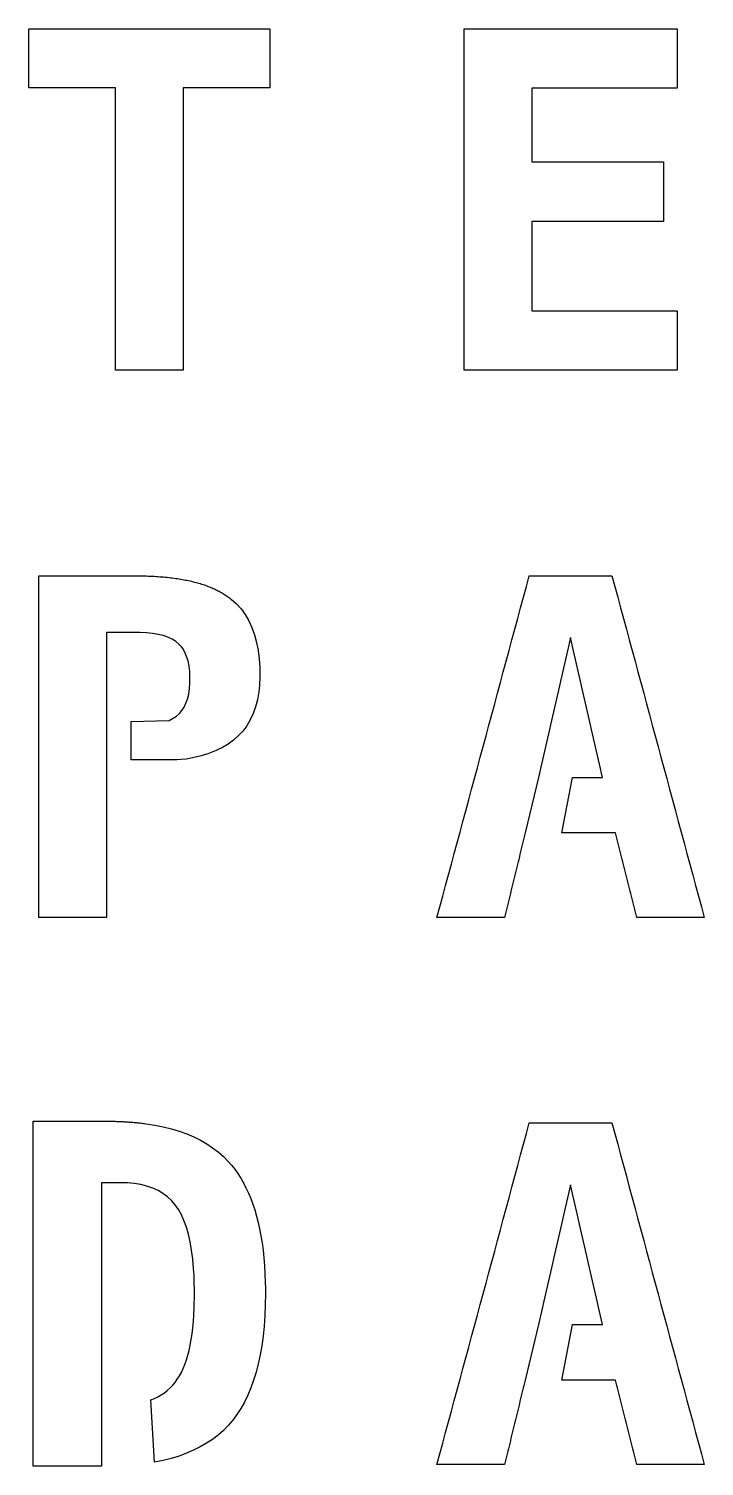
# Model space of a CAD drawing. Header units: centimetres. Extents: x -33.1 to 0, y 0 to 58.4.
# Drawn here: x -14.56 to -11.88, y 44.84 to 50.54 of the extents above; entities that cross this region are included whole.
import ezdxf

# ---------------------------------------------------------------- set-up
doc = ezdxf.new("R2010")
doc.units = ezdxf.units.CM
doc.header["$MEASUREMENT"] = 0
doc.layers.add('clean_face v1_face2', color=7, linetype='Continuous')

msp = doc.modelspace()

# ---------------------------------------------------------------- linework, layer by layer
at = {"layer": 'clean_face v1_face2'}
for p, q in [((-14.557, 50.3049), (-14.557, 50.5387)), ((-14.557, 50.5387), (-13.6029, 50.5387)), ((-13.6029, 50.5387), (-13.6029, 50.3049)), ((-12.8343, 49.1858), (-12.8343, 50.5387)), ((-12.8343, 50.5387), (-11.9916, 50.5387)), ((-11.9916, 50.5387), (-11.9916, 50.3031)), ((-14.2136, 50.3049), (-14.557, 50.3049)), ((-14.2136, 49.1858), (-14.2136, 50.3049)), ((-13.6029, 50.3049), (-13.9463, 50.3049)), ((-13.9463, 50.3049), (-13.9463, 49.1858)), ((-11.9916, 50.3031), (-12.567, 50.3031)), ((-12.567, 50.3031), (-12.567, 50.0113)), ((-12.567, 50.0113), (-12.0459, 50.0113)), ((-12.0459, 50.0113), (-12.0459, 49.7757)), ((-12.0459, 49.7757), (-12.567, 49.7757)), ((-12.567, 49.7757), (-12.567, 49.4214)), ((-12.567, 49.4214), (-11.9916, 49.4214)), ((-11.9916, 49.4214), (-11.9916, 49.1858)), ((-13.9463, 49.1858), (-14.2136, 49.1858)), ((-11.9916, 49.1858), (-12.8343, 49.1858)), ((-14.5171, 48.3717), (-14.2035, 48.3717)), ((-14.5171, 47.0188), (-14.5171, 48.3717)), ((-14.2035, 48.3717), (-14.1794, 48.3717)), ((-14.1794, 48.3717), (-14.1552, 48.3717)), ((-14.1552, 48.3717), (-14.1311, 48.3717)), ((-12.5879, 48.3294), (-12.5765, 48.3717)), ((-12.5765, 48.3717), (-12.5663, 48.3717)), ((-12.5663, 48.3717), (-12.5561, 48.3717)), ((-12.5561, 48.3717), (-12.5458, 48.3717)), ((-12.5458, 48.3717), (-12.5356, 48.3717)), ((-12.5356, 48.3717), (-12.5254, 48.3717)), ((-12.5254, 48.3717), (-12.5152, 48.3717)), ((-12.5152, 48.3717), (-12.5049, 48.3717)), ((-12.5049, 48.3717), (-12.4947, 48.3717)), ((-12.4947, 48.3717), (-12.4845, 48.3717)), ((-12.4845, 48.3717), (-12.4743, 48.3717)), ((-12.4743, 48.3717), (-12.4641, 48.3717)), ((-12.4641, 48.3717), (-12.4538, 48.3717)), ((-12.4538, 48.3717), (-12.4436, 48.3717)), ((-12.4436, 48.3717), (-12.4334, 48.3717)), ((-12.4334, 48.3717), (-12.4232, 48.3717)), ((-12.4232, 48.3717), (-12.4129, 48.3717)), ((-12.4129, 48.3717), (-12.4027, 48.3717)), ((-12.4027, 48.3717), (-12.3925, 48.3717)), ((-12.3925, 48.3717), (-12.3822, 48.3717)), ((-12.3822, 48.3717), (-12.3721, 48.3717)), ((-12.3721, 48.3717), (-12.3618, 48.3717)), ((-12.3618, 48.3717), (-12.3516, 48.3717)), ((-12.3516, 48.3717), (-12.3414, 48.3717)), ((-12.3414, 48.3717), (-12.3312, 48.3717)), ((-12.3312, 48.3717), (-12.3209, 48.3717)), ((-12.3209, 48.3717), (-12.3107, 48.3717)), ((-12.3107, 48.3717), (-12.3005, 48.3717)), ((-12.3005, 48.3717), (-12.2903, 48.3717)), ((-12.2903, 48.3717), (-12.28, 48.3717)), ((-12.28, 48.3717), (-12.2698, 48.3717)), ((-12.2698, 48.3717), (-12.2596, 48.3717)), ((-12.2596, 48.3717), (-12.2494, 48.3717)), ((-12.2494, 48.3717), (-12.238, 48.3294)), ((-12.6107, 48.2449), (-12.5993, 48.2871)), ((-12.5993, 48.2871), (-12.5879, 48.3294)), ((-12.238, 48.3294), (-12.2265, 48.2871)), ((-12.2265, 48.2871), (-12.2151, 48.2449)), ((-13.756, 48.2793), (-13.7356, 48.2609)), ((-13.7356, 48.2609), (-13.7172, 48.2405)), ((-13.7172, 48.2405), (-13.7009, 48.218)), ((-12.6221, 48.2026), (-12.6107, 48.2449)), ((-12.2151, 48.2449), (-12.2037, 48.2026)), ((-13.7009, 48.218), (-13.6866, 48.1934)), ((-13.6866, 48.1934), (-13.6744, 48.1667)), ((-12.6336, 48.1603), (-12.6221, 48.2026)), ((-12.2037, 48.2026), (-12.1923, 48.1603)), ((-14.1435, 48.147), (-14.2498, 48.147)), ((-14.2498, 48.147), (-14.2498, 47.7781)), ((-14.1357, 48.147), (-14.1435, 48.147)), ((-14.1171, 48.1469), (-14.1357, 48.147)), ((-14.0911, 48.1459), (-14.1171, 48.1469)), ((-14.067, 48.1436), (-14.0911, 48.1459)), ((-14.0449, 48.1399), (-14.067, 48.1436)), ((-14.0247, 48.135), (-14.0449, 48.1399)), ((-14.0065, 48.1286), (-14.0247, 48.135)), ((-13.9901, 48.121), (-14.0065, 48.1286)), ((-13.9757, 48.112), (-13.9901, 48.121)), ((-13.6744, 48.1667), (-13.6642, 48.1381)), ((-13.6642, 48.1381), (-13.656, 48.1078)), ((-12.6564, 48.0757), (-12.645, 48.118)), ((-12.645, 48.118), (-12.6336, 48.1603)), ((-12.4134, 48.127), (-12.4173, 48.1098)), ((-12.4094, 48.1098), (-12.4134, 48.127)), ((-12.1923, 48.1603), (-12.1809, 48.118)), ((-12.1809, 48.118), (-12.1695, 48.0757)), ((-13.9633, 48.1017), (-13.9757, 48.112)), ((-13.9526, 48.0899), (-13.9633, 48.1017)), ((-13.9478, 48.0834), (-13.9526, 48.0899)), ((-13.9394, 48.0689), (-13.9478, 48.0834)), ((-13.9324, 48.0525), (-13.9394, 48.0689)), ((-13.656, 48.1078), (-13.6497, 48.076)), ((-13.6497, 48.076), (-13.6454, 48.0424)), ((-12.6678, 48.0335), (-12.6564, 48.0757)), ((-12.4292, 48.0578), (-12.4331, 48.0405)), ((-12.4252, 48.0751), (-12.4292, 48.0578)), ((-12.4213, 48.0924), (-12.4252, 48.0751)), ((-12.4173, 48.1098), (-12.4213, 48.0924)), ((-12.4054, 48.0924), (-12.4094, 48.1098)), ((-12.4015, 48.0751), (-12.4054, 48.0924)), ((-12.3975, 48.0578), (-12.4015, 48.0751)), ((-12.3936, 48.0405), (-12.3975, 48.0578)), ((-12.1695, 48.0757), (-12.1581, 48.0335)), ((-13.9268, 48.0345), (-13.9324, 48.0525)), ((-13.9228, 48.0145), (-13.9268, 48.0345)), ((-13.9202, 47.9928), (-13.9228, 48.0145)), ((-13.6454, 48.0424), (-13.6431, 48.0073)), ((-13.6431, 48.0073), (-13.6428, 47.9735)), ((-12.6792, 47.9912), (-12.6678, 48.0335)), ((-12.4409, 48.0059), (-12.4449, 47.9886)), ((-12.437, 48.0232), (-12.4409, 48.0059)), ((-12.4331, 48.0405), (-12.437, 48.0232)), ((-12.3896, 48.0232), (-12.3936, 48.0405)), ((-12.3856, 48.0059), (-12.3896, 48.0232)), ((-12.3817, 47.9886), (-12.3856, 48.0059)), ((-12.1581, 48.0335), (-12.1467, 47.9912)), ((-13.9208, 47.9252), (-13.9193, 47.9465)), ((-13.9191, 47.9692), (-13.9202, 47.9928)), ((-13.9193, 47.9465), (-13.9191, 47.9692)), ((-13.6428, 47.9735), (-13.6443, 47.9375)), ((-12.702, 47.9067), (-12.6906, 47.9489)), ((-12.6906, 47.9489), (-12.6792, 47.9912)), ((-12.4528, 47.954), (-12.4567, 47.9367)), ((-12.4488, 47.9713), (-12.4528, 47.954)), ((-12.4449, 47.9886), (-12.4488, 47.9713)), ((-12.3777, 47.9713), (-12.3817, 47.9886)), ((-12.3737, 47.954), (-12.3777, 47.9713)), ((-12.3698, 47.9367), (-12.3737, 47.954)), ((-12.1467, 47.9912), (-12.1353, 47.9489)), ((-12.1353, 47.9489), (-12.1238, 47.9067)), ((-13.9287, 47.8839), (-13.924, 47.9032)), ((-13.924, 47.9032), (-13.9208, 47.9252)), ((-13.6469, 47.9123), (-13.6521, 47.881)), ((-13.6443, 47.9375), (-13.6469, 47.9123)), ((-12.7134, 47.8644), (-12.702, 47.9067)), ((-12.4685, 47.8848), (-12.4724, 47.8675)), ((-12.4645, 47.9021), (-12.4685, 47.8848)), ((-12.4606, 47.9194), (-12.4645, 47.9021)), ((-12.4567, 47.9367), (-12.4606, 47.9194)), ((-12.3658, 47.9194), (-12.3698, 47.9367)), ((-12.3618, 47.9021), (-12.3658, 47.9194)), ((-12.3579, 47.8848), (-12.3618, 47.9021)), ((-12.3539, 47.8675), (-12.3579, 47.8848)), ((-12.1238, 47.9067), (-12.1124, 47.8644)), ((-13.9608, 47.8269), (-13.9511, 47.8385)), ((-13.9511, 47.8385), (-13.9425, 47.8519)), ((-13.9425, 47.8519), (-13.9351, 47.867)), ((-13.9351, 47.867), (-13.9287, 47.8839)), ((-13.6594, 47.8525), (-13.6689, 47.8261)), ((-13.6521, 47.881), (-13.6594, 47.8525)), ((-12.7248, 47.8221), (-12.7134, 47.8644)), ((-12.4803, 47.8329), (-12.4842, 47.8156)), ((-12.4764, 47.8502), (-12.4803, 47.8329)), ((-12.4724, 47.8675), (-12.4764, 47.8502)), ((-12.3499, 47.8502), (-12.3539, 47.8675)), ((-12.346, 47.8329), (-12.3499, 47.8502)), ((-12.342, 47.8156), (-12.346, 47.8329)), ((-12.1124, 47.8644), (-12.101, 47.8221)), ((-14.2498, 47.7781), (-14.2498, 47.6658)), ((-14.1516, 47.7946), (-14.0018, 47.7987)), ((-14.1516, 47.6424), (-14.1516, 47.7946)), ((-14.0018, 47.7987), (-13.9723, 47.8164)), ((-13.9723, 47.8164), (-13.9608, 47.8269)), ((-13.6945, 47.778), (-13.7106, 47.7564)), ((-13.6806, 47.8013), (-13.6945, 47.778)), ((-13.6689, 47.8261), (-13.6806, 47.8013)), ((-12.7477, 47.7375), (-12.7363, 47.7798)), ((-12.7363, 47.7798), (-12.7248, 47.8221)), ((-12.4921, 47.781), (-12.496, 47.7637)), ((-12.4881, 47.7983), (-12.4921, 47.781)), ((-12.4842, 47.8156), (-12.4881, 47.7983)), ((-12.3381, 47.7983), (-12.342, 47.8156)), ((-12.3341, 47.781), (-12.3381, 47.7983)), ((-12.3301, 47.7637), (-12.3341, 47.781)), ((-12.101, 47.8221), (-12.0896, 47.7798)), ((-12.0896, 47.7798), (-12.0782, 47.7375)), ((-13.747, 47.7203), (-13.768, 47.705)), ((-13.7279, 47.7374), (-13.747, 47.7203)), ((-13.7106, 47.7564), (-13.7279, 47.7374)), ((-12.7591, 47.6953), (-12.7477, 47.7375)), ((-12.5039, 47.7291), (-12.5079, 47.7118)), ((-12.5, 47.7464), (-12.5039, 47.7291)), ((-12.496, 47.7637), (-12.5, 47.7464)), ((-12.3262, 47.7464), (-12.3301, 47.7637)), ((-12.3222, 47.7291), (-12.3262, 47.7464)), ((-12.3182, 47.7118), (-12.3222, 47.7291)), ((-12.0782, 47.7375), (-12.0668, 47.6953)), ((-14.2498, 47.6658), (-14.2498, 47.5534)), ((-13.7909, 47.6916), (-13.8159, 47.6801)), ((-13.768, 47.705), (-13.7909, 47.6916)), ((-12.7705, 47.653), (-12.7591, 47.6953)), ((-12.5196, 47.6599), (-12.5236, 47.6426)), ((-12.5157, 47.6772), (-12.5196, 47.6599)), ((-12.5118, 47.6945), (-12.5157, 47.6772)), ((-12.5079, 47.7118), (-12.5118, 47.6945)), ((-12.3143, 47.6945), (-12.3182, 47.7118)), ((-12.3103, 47.6772), (-12.3143, 47.6945)), ((-12.3064, 47.6599), (-12.3103, 47.6772)), ((-12.3024, 47.6426), (-12.3064, 47.6599)), ((-12.0668, 47.6953), (-12.0554, 47.653)), ((-13.9847, 47.6424), (-14.1516, 47.6424)), ((-13.9847, 47.6424), (-13.9847, 47.6424)), ((-13.9847, 47.6424), (-13.9847, 47.6424)), ((-12.7933, 47.5684), (-12.7819, 47.6107)), ((-12.7819, 47.6107), (-12.7705, 47.653)), ((-12.5315, 47.608), (-12.5354, 47.5907)), ((-12.5275, 47.6253), (-12.5315, 47.608)), ((-12.5236, 47.6426), (-12.5275, 47.6253)), ((-12.2985, 47.6253), (-12.3024, 47.6426)), ((-12.2944, 47.608), (-12.2985, 47.6253)), ((-12.2905, 47.5907), (-12.2944, 47.608)), ((-12.0554, 47.653), (-12.044, 47.6107)), ((-12.044, 47.6107), (-12.0325, 47.5684)), ((-14.2498, 47.5534), (-14.2498, 47.0188)), ((-12.8047, 47.5262), (-12.7933, 47.5684)), ((-12.5394, 47.5734), (-12.5928, 47.3532)), ((-12.5354, 47.5907), (-12.5394, 47.5734)), ((-12.4474, 47.3532), (-12.405, 47.5734)), ((-12.405, 47.5734), (-12.3971, 47.5734)), ((-12.405, 47.5734), (-12.405, 47.5734)), ((-12.3971, 47.5734), (-12.3893, 47.5734)), ((-12.3893, 47.5734), (-12.3813, 47.5734)), ((-12.3813, 47.5734), (-12.3734, 47.5734)), ((-12.3734, 47.5734), (-12.3655, 47.5734)), ((-12.3655, 47.5734), (-12.3576, 47.5734)), ((-12.3576, 47.5734), (-12.3497, 47.5734)), ((-12.3497, 47.5734), (-12.3418, 47.5734)), ((-12.3418, 47.5734), (-12.3339, 47.5734)), ((-12.3339, 47.5734), (-12.326, 47.5734)), ((-12.326, 47.5734), (-12.3181, 47.5734)), ((-12.3181, 47.5734), (-12.3102, 47.5734)), ((-12.3102, 47.5734), (-12.3023, 47.5734)), ((-12.3023, 47.5734), (-12.2944, 47.5734)), ((-12.2944, 47.5734), (-12.2865, 47.5734)), ((-12.2865, 47.5734), (-12.2905, 47.5907)), ((-12.0325, 47.5684), (-12.0211, 47.5262)), ((-12.8161, 47.4839), (-12.8047, 47.5262)), ((-12.0211, 47.5262), (-12.0097, 47.4839)), ((-12.839, 47.3993), (-12.8276, 47.4416)), ((-12.8276, 47.4416), (-12.8161, 47.4839)), ((-12.0097, 47.4839), (-11.9983, 47.4416)), ((-11.9983, 47.4416), (-11.9869, 47.3993)), ((-12.8504, 47.357), (-12.839, 47.3993)), ((-11.9869, 47.3993), (-11.9755, 47.357)), ((-12.8618, 47.3148), (-12.8504, 47.357)), ((-12.6004, 47.3219), (-12.603, 47.3114)), ((-12.5979, 47.3323), (-12.6004, 47.3219)), ((-12.5954, 47.3427), (-12.5979, 47.3323)), ((-12.5928, 47.3532), (-12.5954, 47.3427)), ((-12.4362, 47.3532), (-12.4474, 47.3532)), ((-12.425, 47.3532), (-12.4362, 47.3532)), ((-12.4139, 47.3532), (-12.425, 47.3532)), ((-12.4027, 47.3532), (-12.4139, 47.3532)), ((-12.3915, 47.3532), (-12.4027, 47.3532)), ((-12.3803, 47.3532), (-12.3915, 47.3532)), ((-12.3691, 47.3532), (-12.3803, 47.3532)), ((-12.3579, 47.3532), (-12.3691, 47.3532)), ((-12.3468, 47.3532), (-12.3579, 47.3532)), ((-12.3355, 47.3532), (-12.3468, 47.3532)), ((-12.3244, 47.3532), (-12.3355, 47.3532)), ((-12.3132, 47.3532), (-12.3244, 47.3532)), ((-12.302, 47.3532), (-12.3132, 47.3532)), ((-12.2908, 47.3532), (-12.302, 47.3532)), ((-12.2796, 47.3532), (-12.2908, 47.3532)), ((-12.2684, 47.3532), (-12.2796, 47.3532)), ((-12.2573, 47.3532), (-12.2684, 47.3532)), ((-12.2461, 47.3532), (-12.2573, 47.3532)), ((-12.2349, 47.3532), (-12.2461, 47.3532)), ((-12.2323, 47.3427), (-12.2349, 47.3532)), ((-12.2297, 47.3323), (-12.2323, 47.3427)), ((-12.2271, 47.3219), (-12.2297, 47.3323)), ((-12.2245, 47.3114), (-12.2271, 47.3219)), ((-11.9755, 47.357), (-11.9641, 47.3148)), ((-12.8846, 47.2302), (-12.8732, 47.2725)), ((-12.8732, 47.2725), (-12.8618, 47.3148)), ((-12.6157, 47.2591), (-12.6183, 47.2487)), ((-12.6132, 47.2696), (-12.6157, 47.2591)), ((-12.6106, 47.2801), (-12.6132, 47.2696)), ((-12.6081, 47.2905), (-12.6106, 47.2801)), ((-12.6055, 47.3009), (-12.6081, 47.2905)), ((-12.603, 47.3114), (-12.6055, 47.3009)), ((-12.2219, 47.3009), (-12.2245, 47.3114)), ((-12.2192, 47.2905), (-12.2219, 47.3009)), ((-12.2167, 47.2801), (-12.2192, 47.2905)), ((-12.214, 47.2696), (-12.2167, 47.2801)), ((-12.2114, 47.2591), (-12.214, 47.2696)), ((-12.2088, 47.2487), (-12.2114, 47.2591)), ((-11.9641, 47.3148), (-11.9527, 47.2725)), ((-11.9527, 47.2725), (-11.9413, 47.2302)), ((-12.896, 47.1879), (-12.8846, 47.2302)), ((-12.6285, 47.2069), (-12.631, 47.1964)), ((-12.6259, 47.2174), (-12.6285, 47.2069)), ((-12.6234, 47.2278), (-12.6259, 47.2174)), ((-12.6208, 47.2383), (-12.6234, 47.2278)), ((-12.6183, 47.2487), (-12.6208, 47.2383)), ((-12.2062, 47.2383), (-12.2088, 47.2487)), ((-12.2036, 47.2278), (-12.2062, 47.2383)), ((-12.201, 47.2174), (-12.2036, 47.2278)), ((-12.1984, 47.2069), (-12.201, 47.2174)), ((-12.1958, 47.1964), (-12.1984, 47.2069)), ((-11.9413, 47.2302), (-11.9298, 47.1879)), ((-12.9189, 47.1034), (-12.9074, 47.1456)), ((-12.9074, 47.1456), (-12.896, 47.1879)), ((-12.6412, 47.1546), (-12.6438, 47.1442)), ((-12.6387, 47.1651), (-12.6412, 47.1546)), ((-12.6361, 47.1756), (-12.6387, 47.1651)), ((-12.6336, 47.186), (-12.6361, 47.1756)), ((-12.631, 47.1964), (-12.6336, 47.186)), ((-12.1932, 47.186), (-12.1958, 47.1964)), ((-12.1906, 47.1756), (-12.1932, 47.186)), ((-12.188, 47.1651), (-12.1906, 47.1756)), ((-12.1854, 47.1546), (-12.188, 47.1651)), ((-12.1828, 47.1442), (-12.1854, 47.1546)), ((-11.9298, 47.1879), (-11.9185, 47.1456)), ((-11.9185, 47.1456), (-11.907, 47.1034)), ((-12.9303, 47.0611), (-12.9189, 47.1034)), ((-12.6565, 47.092), (-12.6591, 47.0815)), ((-12.654, 47.1024), (-12.6565, 47.092)), ((-12.6514, 47.1129), (-12.654, 47.1024)), ((-12.6489, 47.1233), (-12.6514, 47.1129)), ((-12.6463, 47.1338), (-12.6489, 47.1233)), ((-12.6438, 47.1442), (-12.6463, 47.1338)), ((-12.1802, 47.1338), (-12.1828, 47.1442)), ((-12.1776, 47.1233), (-12.1802, 47.1338)), ((-12.175, 47.1129), (-12.1776, 47.1233)), ((-12.1723, 47.1024), (-12.175, 47.1129)), ((-12.1698, 47.092), (-12.1723, 47.1024)), ((-12.1672, 47.0815), (-12.1698, 47.092)), ((-11.907, 47.1034), (-11.8956, 47.0611)), ((-12.9417, 47.0188), (-12.9303, 47.0611)), ((-12.6693, 47.0397), (-12.6718, 47.0293)), ((-12.6667, 47.0501), (-12.6693, 47.0397)), ((-12.6642, 47.0606), (-12.6667, 47.0501)), ((-12.6616, 47.0711), (-12.6642, 47.0606)), ((-12.6591, 47.0815), (-12.6616, 47.0711)), ((-12.1645, 47.0711), (-12.1672, 47.0815)), ((-12.1619, 47.0606), (-12.1645, 47.0711)), ((-12.1593, 47.0501), (-12.1619, 47.0606)), ((-12.1567, 47.0397), (-12.1593, 47.0501)), ((-12.1541, 47.0293), (-12.1567, 47.0397)), ((-11.8956, 47.0611), (-11.8842, 47.0188)), ((-14.2498, 47.0188), (-14.5171, 47.0188)), ((-12.9334, 47.0188), (-12.9417, 47.0188)), ((-12.925, 47.0188), (-12.9334, 47.0188)), ((-12.9166, 47.0188), (-12.925, 47.0188)), ((-12.9083, 47.0188), (-12.9166, 47.0188)), ((-12.8999, 47.0188), (-12.9083, 47.0188)), ((-12.8916, 47.0188), (-12.8999, 47.0188)), ((-12.8832, 47.0188), (-12.8916, 47.0188)), ((-12.8748, 47.0188), (-12.8832, 47.0188)), ((-12.8665, 47.0188), (-12.8748, 47.0188)), ((-12.8581, 47.0188), (-12.8665, 47.0188)), ((-12.8498, 47.0188), (-12.8581, 47.0188)), ((-12.8414, 47.0188), (-12.8498, 47.0188)), ((-12.8331, 47.0188), (-12.8414, 47.0188)), ((-12.8247, 47.0188), (-12.8331, 47.0188)), ((-12.8164, 47.0188), (-12.8247, 47.0188)), ((-12.808, 47.0188), (-12.8164, 47.0188)), ((-12.7997, 47.0188), (-12.808, 47.0188)), ((-12.7913, 47.0188), (-12.7997, 47.0188)), ((-12.783, 47.0188), (-12.7913, 47.0188)), ((-12.7746, 47.0188), (-12.783, 47.0188)), ((-12.7662, 47.0188), (-12.7746, 47.0188)), ((-12.7579, 47.0188), (-12.7662, 47.0188)), ((-12.7496, 47.0188), (-12.7579, 47.0188)), ((-12.7412, 47.0188), (-12.7496, 47.0188)), ((-12.7328, 47.0188), (-12.7412, 47.0188)), ((-12.7245, 47.0188), (-12.7328, 47.0188)), ((-12.7161, 47.0188), (-12.7245, 47.0188)), ((-12.7078, 47.0188), (-12.7161, 47.0188)), ((-12.6994, 47.0188), (-12.7078, 47.0188)), ((-12.6911, 47.0188), (-12.6994, 47.0188)), ((-12.6827, 47.0188), (-12.6911, 47.0188)), ((-12.6744, 47.0188), (-12.6827, 47.0188)), ((-12.6718, 47.0293), (-12.6744, 47.0188)), ((-12.1515, 47.0188), (-12.1541, 47.0293)), ((-12.1432, 47.0188), (-12.1515, 47.0188)), ((-12.1348, 47.0188), (-12.1432, 47.0188)), ((-12.1265, 47.0188), (-12.1348, 47.0188)), ((-12.1181, 47.0188), (-12.1265, 47.0188)), ((-12.1098, 47.0188), (-12.1181, 47.0188)), ((-12.1014, 47.0188), (-12.1098, 47.0188)), ((-12.093, 47.0188), (-12.1014, 47.0188)), ((-12.0847, 47.0188), (-12.093, 47.0188)), ((-12.0764, 47.0188), (-12.0847, 47.0188)), ((-12.068, 47.0188), (-12.0764, 47.0188)), ((-12.0596, 47.0188), (-12.068, 47.0188)), ((-12.0513, 47.0188), (-12.0596, 47.0188)), ((-12.0429, 47.0188), (-12.0513, 47.0188)), ((-12.0346, 47.0188), (-12.0429, 47.0188)), ((-12.0262, 47.0188), (-12.0346, 47.0188)), ((-12.0179, 47.0188), (-12.0262, 47.0188)), ((-12.0095, 47.0188), (-12.0179, 47.0188)), ((-12.0012, 47.0188), (-12.0095, 47.0188)), ((-11.9928, 47.0188), (-12.0012, 47.0188)), ((-11.9845, 47.0188), (-11.9928, 47.0188)), ((-11.9761, 47.0188), (-11.9845, 47.0188)), ((-11.9677, 47.0188), (-11.9761, 47.0188)), ((-11.9594, 47.0188), (-11.9677, 47.0188)), ((-11.951, 47.0188), (-11.9594, 47.0188)), ((-11.9427, 47.0188), (-11.951, 47.0188)), ((-11.9343, 47.0188), (-11.9427, 47.0188)), ((-11.926, 47.0188), (-11.9343, 47.0188)), ((-11.9176, 47.0188), (-11.926, 47.0188)), ((-11.9092, 47.0188), (-11.9176, 47.0188)), ((-11.9009, 47.0188), (-11.9092, 47.0188)), ((-11.8926, 47.0188), (-11.9009, 47.0188)), ((-11.8842, 47.0188), (-11.8926, 47.0188)), ((-14.5394, 44.8452), (-14.5394, 46.2116)), ((-14.5394, 46.2116), (-14.2501, 46.2116)), ((-14.0941, 46.2016), (-14.0587, 46.196)), ((-14.0587, 46.196), (-14.0249, 46.1892)), ((-14.0249, 46.1892), (-13.9925, 46.1811)), ((-13.9925, 46.1811), (-13.9617, 46.1718)), ((-12.5879, 46.1624), (-12.5765, 46.2047)), ((-12.5765, 46.2047), (-12.5663, 46.2047)), ((-12.5663, 46.2047), (-12.5561, 46.2047)), ((-12.5561, 46.2047), (-12.5458, 46.2047)), ((-12.5458, 46.2047), (-12.5356, 46.2047)), ((-12.5356, 46.2047), (-12.5254, 46.2047)), ((-12.5254, 46.2047), (-12.5152, 46.2047)), ((-12.5152, 46.2047), (-12.5049, 46.2047)), ((-12.5049, 46.2047), (-12.4947, 46.2047)), ((-12.4947, 46.2047), (-12.4845, 46.2047)), ((-12.4845, 46.2047), (-12.4743, 46.2047)), ((-12.4743, 46.2047), (-12.4641, 46.2047)), ((-12.4641, 46.2047), (-12.4538, 46.2047)), ((-12.4538, 46.2047), (-12.4436, 46.2047)), ((-12.4436, 46.2047), (-12.4334, 46.2047)), ((-12.4334, 46.2047), (-12.4232, 46.2047)), ((-12.4232, 46.2047), (-12.4129, 46.2047)), ((-12.4129, 46.2047), (-12.4027, 46.2047)), ((-12.4027, 46.2047), (-12.3925, 46.2047)), ((-12.3925, 46.2047), (-12.3822, 46.2047)), ((-12.3822, 46.2047), (-12.3721, 46.2047)), ((-12.3721, 46.2047), (-12.3618, 46.2047)), ((-12.3618, 46.2047), (-12.3516, 46.2047)), ((-12.3516, 46.2047), (-12.3414, 46.2047)), ((-12.3414, 46.2047), (-12.3312, 46.2047)), ((-12.3312, 46.2047), (-12.3209, 46.2047)), ((-12.3209, 46.2047), (-12.3107, 46.2047)), ((-12.3107, 46.2047), (-12.3005, 46.2047)), ((-12.3005, 46.2047), (-12.2903, 46.2047)), ((-12.2903, 46.2047), (-12.28, 46.2047)), ((-12.28, 46.2047), (-12.2698, 46.2047)), ((-12.2698, 46.2047), (-12.2596, 46.2047)), ((-12.2596, 46.2047), (-12.2494, 46.2047)), ((-12.2494, 46.2047), (-12.238, 46.1624)), ((-13.9617, 46.1718), (-13.9322, 46.1612)), ((-13.9322, 46.1612), (-13.9043, 46.1494)), ((-13.9043, 46.1494), (-13.8779, 46.1363)), ((-13.8779, 46.1363), (-13.8529, 46.122)), ((-13.8529, 46.122), (-13.8294, 46.1064)), ((-12.6107, 46.0779), (-12.5993, 46.1201)), ((-12.5993, 46.1201), (-12.5879, 46.1624)), ((-12.238, 46.1624), (-12.2265, 46.1201)), ((-12.2265, 46.1201), (-12.2151, 46.0779)), ((-13.8294, 46.1064), (-13.8074, 46.0897)), ((-13.8074, 46.0897), (-13.7869, 46.0716)), ((-13.7869, 46.0716), (-13.7678, 46.0523)), ((-12.6221, 46.0356), (-12.6107, 46.0779)), ((-12.2151, 46.0779), (-12.2037, 46.0356)), ((-13.7678, 46.0523), (-13.7546, 46.0371)), ((-13.7546, 46.0371), (-13.742, 46.021)), ((-13.742, 46.021), (-13.7299, 46.004)), ((-12.6336, 45.9933), (-12.6221, 46.0356)), ((-12.2037, 46.0356), (-12.1923, 45.9933)), ((-14.2694, 45.9681), (-14.2694, 45.9406)), ((-14.1962, 45.9681), (-14.2694, 45.9681)), ((-14.1669, 45.9672), (-14.1962, 45.9681)), ((-14.1394, 45.9646), (-14.1669, 45.9672)), ((-14.1134, 45.9603), (-14.1394, 45.9646)), ((-14.0892, 45.9541), (-14.1134, 45.9603)), ((-14.0665, 45.9462), (-14.0892, 45.9541)), ((-13.7299, 46.004), (-13.7185, 45.9862)), ((-13.7185, 45.9862), (-13.7077, 45.9674)), ((-13.7077, 45.9674), (-13.6975, 45.9477)), ((-12.6564, 45.9087), (-12.645, 45.951)), ((-12.645, 45.951), (-12.6336, 45.9933)), ((-12.4134, 45.96), (-12.4173, 45.9428)), ((-12.4094, 45.9428), (-12.4134, 45.96)), ((-12.1923, 45.9933), (-12.1809, 45.951)), ((-12.1809, 45.951), (-12.1695, 45.9087)), ((-14.2694, 45.9406), (-14.2694, 45.9132)), ((-14.2694, 45.9132), (-14.2694, 45.8857)), ((-14.0455, 45.9366), (-14.0665, 45.9462)), ((-14.0262, 45.9252), (-14.0455, 45.9366)), ((-14.0084, 45.912), (-14.0262, 45.9252)), ((-13.9924, 45.8971), (-14.0084, 45.912)), ((-13.9779, 45.8805), (-13.9924, 45.8971)), ((-13.6975, 45.9477), (-13.6879, 45.9272)), ((-13.6879, 45.9272), (-13.6789, 45.9057)), ((-13.6789, 45.9057), (-13.6706, 45.8834)), ((-12.6678, 45.8665), (-12.6564, 45.9087)), ((-12.4252, 45.9081), (-12.4292, 45.8908)), ((-12.4213, 45.9254), (-12.4252, 45.9081)), ((-12.4173, 45.9428), (-12.4213, 45.9254)), ((-12.4054, 45.9254), (-12.4094, 45.9428)), ((-12.4015, 45.9081), (-12.4054, 45.9254)), ((-12.3975, 45.8908), (-12.4015, 45.9081)), ((-12.1695, 45.9087), (-12.1581, 45.8665)), ((-14.2694, 45.8857), (-14.2694, 45.8582)), ((-14.2694, 45.8582), (-14.2694, 45.8307)), ((-13.965, 45.862), (-13.9779, 45.8805)), ((-13.9533, 45.8411), (-13.965, 45.862)), ((-13.9428, 45.8178), (-13.9533, 45.8411)), ((-13.6706, 45.8834), (-13.6629, 45.8601)), ((-13.6629, 45.8601), (-13.6557, 45.836)), ((-13.6557, 45.836), (-13.6492, 45.8109)), ((-12.6792, 45.8242), (-12.6678, 45.8665)), ((-12.4409, 45.8389), (-12.4449, 45.8216)), ((-12.437, 45.8562), (-12.4409, 45.8389)), ((-12.4331, 45.8735), (-12.437, 45.8562)), ((-12.4292, 45.8908), (-12.4331, 45.8735)), ((-12.3936, 45.8735), (-12.3975, 45.8908)), ((-12.3896, 45.8562), (-12.3936, 45.8735)), ((-12.3856, 45.8389), (-12.3896, 45.8562)), ((-12.3817, 45.8216), (-12.3856, 45.8389)), ((-12.1581, 45.8665), (-12.1467, 45.8242)), ((-14.2694, 45.8307), (-14.2694, 45.8032)), ((-14.2694, 45.8032), (-14.2694, 45.7757)), ((-13.9335, 45.792), (-13.9428, 45.8178)), ((-13.9253, 45.7639), (-13.9335, 45.792)), ((-13.6492, 45.8109), (-13.6434, 45.7848)), ((-13.6434, 45.7848), (-13.6382, 45.7577)), ((-12.702, 45.7397), (-12.6906, 45.7819)), ((-12.6906, 45.7819), (-12.6792, 45.8242)), ((-12.4528, 45.787), (-12.4567, 45.7697)), ((-12.4488, 45.8043), (-12.4528, 45.787)), ((-12.4449, 45.8216), (-12.4488, 45.8043)), ((-12.3777, 45.8043), (-12.3817, 45.8216)), ((-12.3737, 45.787), (-12.3777, 45.8043)), ((-12.3698, 45.7697), (-12.3737, 45.787)), ((-12.1467, 45.8242), (-12.1353, 45.7819)), ((-12.1353, 45.7819), (-12.1238, 45.7397)), ((-14.2694, 45.7757), (-14.2694, 45.7483)), ((-14.2694, 45.7483), (-14.2694, 45.7208)), ((-14.2694, 45.7208), (-14.2694, 45.6933)), ((-13.9184, 45.7334), (-13.9253, 45.7639)), ((-13.9126, 45.7004), (-13.9184, 45.7334)), ((-13.6382, 45.7577), (-13.6337, 45.7296)), ((-13.6337, 45.7296), (-13.6299, 45.7005)), ((-12.7134, 45.6974), (-12.702, 45.7397)), ((-12.4645, 45.7351), (-12.4685, 45.7178)), ((-12.4606, 45.7524), (-12.4645, 45.7351)), ((-12.4567, 45.7697), (-12.4606, 45.7524)), ((-12.3658, 45.7524), (-12.3698, 45.7697)), ((-12.3618, 45.7351), (-12.3658, 45.7524)), ((-12.3579, 45.7178), (-12.3618, 45.7351)), ((-12.1238, 45.7397), (-12.1124, 45.6974)), ((-14.2694, 45.6933), (-14.2694, 45.6658)), ((-14.2694, 45.6658), (-14.2694, 45.6383)), ((-13.9081, 45.665), (-13.9126, 45.7004)), ((-13.9047, 45.6273), (-13.9081, 45.665)), ((-13.6299, 45.7005), (-13.6267, 45.6705)), ((-13.6267, 45.6705), (-13.6242, 45.6395)), ((-12.7248, 45.6551), (-12.7134, 45.6974)), ((-12.4803, 45.6659), (-12.4842, 45.6486)), ((-12.4764, 45.6832), (-12.4803, 45.6659)), ((-12.4724, 45.7005), (-12.4764, 45.6832)), ((-12.4685, 45.7178), (-12.4724, 45.7005)), ((-12.3539, 45.7005), (-12.3579, 45.7178)), ((-12.3499, 45.6832), (-12.3539, 45.7005)), ((-12.346, 45.6659), (-12.3499, 45.6832)), ((-12.342, 45.6486), (-12.346, 45.6659)), ((-12.1124, 45.6974), (-12.101, 45.6551)), ((-14.2694, 45.6383), (-14.2694, 45.6108)), ((-14.2694, 45.6108), (-14.2694, 45.5833)), ((-13.9031, 45.6008), (-13.9047, 45.6273)), ((-13.6242, 45.6395), (-13.6223, 45.6074)), ((-13.6223, 45.6074), (-13.6211, 45.5744)), ((-12.7477, 45.5705), (-12.7363, 45.6128)), ((-12.7363, 45.6128), (-12.7248, 45.6551)), ((-12.4921, 45.614), (-12.496, 45.5967)), ((-12.4881, 45.6313), (-12.4921, 45.614)), ((-12.4842, 45.6486), (-12.4881, 45.6313)), ((-12.3381, 45.6313), (-12.342, 45.6486)), ((-12.3341, 45.614), (-12.3381, 45.6313)), ((-12.3301, 45.5967), (-12.3341, 45.614)), ((-12.101, 45.6551), (-12.0896, 45.6128)), ((-12.0896, 45.6128), (-12.0782, 45.5705)), ((-14.2694, 45.5833), (-14.2694, 45.5559)), ((-14.2694, 45.5559), (-14.2694, 45.5284)), ((-13.902, 45.5732), (-13.9031, 45.6008)), ((-13.9016, 45.5445), (-13.902, 45.5732)), ((-13.6211, 45.5744), (-13.6207, 45.5518)), ((-13.6207, 45.5518), (-13.6205, 45.5288)), ((-12.7591, 45.5283), (-12.7477, 45.5705)), ((-12.5039, 45.5621), (-12.5079, 45.5448)), ((-12.5, 45.5794), (-12.5039, 45.5621)), ((-12.496, 45.5967), (-12.5, 45.5794)), ((-12.3262, 45.5794), (-12.3301, 45.5967)), ((-12.3222, 45.5621), (-12.3262, 45.5794)), ((-12.3182, 45.5448), (-12.3222, 45.5621)), ((-12.0782, 45.5705), (-12.0668, 45.5283)), ((-14.2694, 45.5284), (-14.2694, 45.5009)), ((-14.2694, 45.5009), (-14.2694, 45.4734)), ((-13.902, 45.486), (-13.9016, 45.5149)), ((-13.9016, 45.5149), (-13.9016, 45.5445)), ((-13.6205, 45.5288), (-13.6211, 45.4844)), ((-12.7705, 45.486), (-12.7591, 45.5283)), ((-12.5157, 45.5102), (-12.5196, 45.4929)), ((-12.5118, 45.5275), (-12.5157, 45.5102)), ((-12.5079, 45.5448), (-12.5118, 45.5275)), ((-12.3143, 45.5275), (-12.3182, 45.5448)), ((-12.3103, 45.5102), (-12.3143, 45.5275)), ((-12.3064, 45.4929), (-12.3103, 45.5102)), ((-12.0668, 45.5283), (-12.0554, 45.486)), ((-14.2694, 45.4734), (-14.2694, 45.4459)), ((-14.2694, 45.4459), (-14.2694, 45.4185)), ((-13.9057, 45.4186), (-13.9038, 45.4447)), ((-13.9038, 45.4447), (-13.9025, 45.472)), ((-13.6228, 45.4416), (-13.6257, 45.4003)), ((-13.6211, 45.4844), (-13.6228, 45.4416)), ((-12.7933, 45.4014), (-12.7819, 45.4437)), ((-12.7819, 45.4437), (-12.7705, 45.486)), ((-12.5315, 45.441), (-12.5354, 45.4237)), ((-12.5275, 45.4583), (-12.5315, 45.441)), ((-12.5236, 45.4756), (-12.5275, 45.4583)), ((-12.5196, 45.4929), (-12.5236, 45.4756)), ((-12.3024, 45.4756), (-12.3064, 45.4929)), ((-12.2985, 45.4583), (-12.3024, 45.4756)), ((-12.2944, 45.441), (-12.2985, 45.4583)), ((-12.2905, 45.4237), (-12.2944, 45.441)), ((-12.0554, 45.486), (-12.044, 45.4437)), ((-12.044, 45.4437), (-12.0325, 45.4014)), ((-14.2694, 45.4185), (-14.2694, 45.391)), ((-14.2694, 45.391), (-14.2694, 45.3635)), ((-13.911, 45.3695), (-13.9081, 45.3935)), ((-13.9081, 45.3935), (-13.9057, 45.4186)), ((-13.6257, 45.4003), (-13.6297, 45.3606)), ((-12.8047, 45.3592), (-12.7933, 45.4014)), ((-12.5394, 45.4064), (-12.5928, 45.1862)), ((-12.5354, 45.4237), (-12.5394, 45.4064)), ((-12.4474, 45.1862), (-12.405, 45.4064)), ((-12.405, 45.4064), (-12.3971, 45.4064)), ((-12.405, 45.4064), (-12.405, 45.4064)), ((-12.3971, 45.4064), (-12.3893, 45.4064)), ((-12.3893, 45.4064), (-12.3813, 45.4064)), ((-12.3813, 45.4064), (-12.3734, 45.4064)), ((-12.3734, 45.4064), (-12.3655, 45.4064)), ((-12.3655, 45.4064), (-12.3576, 45.4064)), ((-12.3576, 45.4064), (-12.3497, 45.4064)), ((-12.3497, 45.4064), (-12.3418, 45.4064)), ((-12.3418, 45.4064), (-12.3339, 45.4064)), ((-12.3339, 45.4064), (-12.326, 45.4064)), ((-12.326, 45.4064), (-12.3181, 45.4064)), ((-12.3181, 45.4064), (-12.3102, 45.4064)), ((-12.3102, 45.4064), (-12.3023, 45.4064)), ((-12.3023, 45.4064), (-12.2944, 45.4064)), ((-12.2944, 45.4064), (-12.2865, 45.4064)), ((-12.2865, 45.4064), (-12.2905, 45.4237)), ((-12.0325, 45.4014), (-12.0211, 45.3592)), ((-14.2694, 45.3635), (-14.2694, 45.336)), ((-14.2694, 45.336), (-14.2694, 45.3085)), ((-13.9229, 45.304), (-13.9184, 45.3248)), ((-13.9184, 45.3248), (-13.9144, 45.3466)), ((-13.9144, 45.3466), (-13.911, 45.3695)), ((-13.6349, 45.3225), (-13.6412, 45.2859)), ((-13.6297, 45.3606), (-13.6349, 45.3225)), ((-12.8161, 45.3169), (-12.8047, 45.3592)), ((-12.0211, 45.3592), (-12.0097, 45.3169)), ((-14.2694, 45.3085), (-14.2694, 45.281)), ((-14.2694, 45.281), (-14.2694, 45.2535)), ((-13.9396, 45.2483), (-13.9335, 45.2658)), ((-13.9335, 45.2658), (-13.9279, 45.2844)), ((-13.9279, 45.2844), (-13.9229, 45.304)), ((-13.6412, 45.2859), (-13.6487, 45.2509)), ((-12.839, 45.2323), (-12.8276, 45.2746)), ((-12.8276, 45.2746), (-12.8161, 45.3169)), ((-12.0097, 45.3169), (-11.9983, 45.2746)), ((-11.9983, 45.2746), (-11.9869, 45.2323)), ((-14.2694, 45.2535), (-14.2694, 45.2261)), ((-14.2694, 45.2261), (-14.2694, 45.1986)), ((-13.961, 45.2025), (-13.9533, 45.2167)), ((-13.9533, 45.2167), (-13.9462, 45.2319)), ((-13.9462, 45.2319), (-13.9396, 45.2483)), ((-13.6574, 45.2174), (-13.6671, 45.1856)), ((-13.6487, 45.2509), (-13.6574, 45.2174)), ((-12.8504, 45.19), (-12.839, 45.2323)), ((-11.9869, 45.2323), (-11.9755, 45.19)), ((-14.2694, 45.1986), (-14.2694, 45.1711)), ((-14.2694, 45.1711), (-14.2694, 45.1436)), ((-14.0088, 45.1453), (-13.9978, 45.1551)), ((-13.9978, 45.1551), (-13.9876, 45.1657)), ((-13.9876, 45.1657), (-13.978, 45.1771)), ((-13.978, 45.1771), (-13.9692, 45.1893)), ((-13.9692, 45.1893), (-13.961, 45.2025)), ((-13.6781, 45.1553), (-13.6901, 45.1265)), ((-13.6671, 45.1856), (-13.6781, 45.1553)), ((-12.8618, 45.1478), (-12.8504, 45.19)), ((-12.6004, 45.1549), (-12.603, 45.1444)), ((-12.5979, 45.1653), (-12.6004, 45.1549)), ((-12.5954, 45.1757), (-12.5979, 45.1653)), ((-12.5928, 45.1862), (-12.5954, 45.1757)), ((-12.4362, 45.1862), (-12.4474, 45.1862)), ((-12.425, 45.1862), (-12.4362, 45.1862)), ((-12.4139, 45.1862), (-12.425, 45.1862)), ((-12.4027, 45.1862), (-12.4139, 45.1862)), ((-12.3915, 45.1862), (-12.4027, 45.1862)), ((-12.3803, 45.1862), (-12.3915, 45.1862)), ((-12.3691, 45.1862), (-12.3803, 45.1862)), ((-12.3579, 45.1862), (-12.3691, 45.1862)), ((-12.3468, 45.1862), (-12.3579, 45.1862)), ((-12.3355, 45.1862), (-12.3468, 45.1862)), ((-12.3244, 45.1862), (-12.3355, 45.1862)), ((-12.3132, 45.1862), (-12.3244, 45.1862)), ((-12.302, 45.1862), (-12.3132, 45.1862)), ((-12.2908, 45.1862), (-12.302, 45.1862)), ((-12.2796, 45.1862), (-12.2908, 45.1862)), ((-12.2684, 45.1862), (-12.2796, 45.1862)), ((-12.2573, 45.1862), (-12.2684, 45.1862)), ((-12.2461, 45.1862), (-12.2573, 45.1862)), ((-12.2349, 45.1862), (-12.2461, 45.1862)), ((-12.2323, 45.1757), (-12.2349, 45.1862)), ((-12.2297, 45.1653), (-12.2323, 45.1757)), ((-12.2271, 45.1549), (-12.2297, 45.1653)), ((-12.2245, 45.1444), (-12.2271, 45.1549)), ((-11.9755, 45.19), (-11.9641, 45.1478)), ((-14.2694, 45.1436), (-14.2694, 45.1161)), ((-14.2694, 45.1161), (-14.2694, 45.0886)), ((-14.0591, 44.8609), (-14.0744, 45.1079)), ((-14.0744, 45.1079), (-14.0743, 45.1079)), ((-14.0743, 45.1079), (-14.0598, 45.1138)), ((-14.0598, 45.1138), (-14.0459, 45.1205)), ((-14.0459, 45.1205), (-14.0329, 45.1279)), ((-14.0329, 45.1279), (-14.0205, 45.1362)), ((-14.0205, 45.1362), (-14.0088, 45.1453)), ((-13.7034, 45.0993), (-13.7178, 45.0737)), ((-13.6901, 45.1265), (-13.7034, 45.0993)), ((-12.8846, 45.0632), (-12.8732, 45.1055)), ((-12.8732, 45.1055), (-12.8618, 45.1478)), ((-12.6132, 45.1026), (-12.6157, 45.0921)), ((-12.6106, 45.1131), (-12.6132, 45.1026)), ((-12.6081, 45.1235), (-12.6106, 45.1131)), ((-12.6055, 45.1339), (-12.6081, 45.1235)), ((-12.603, 45.1444), (-12.6055, 45.1339)), ((-12.2219, 45.1339), (-12.2245, 45.1444)), ((-12.2192, 45.1235), (-12.2219, 45.1339)), ((-12.2167, 45.1131), (-12.2192, 45.1235)), ((-12.214, 45.1026), (-12.2167, 45.1131)), ((-12.2114, 45.0921), (-12.214, 45.1026)), ((-11.9641, 45.1478), (-11.9527, 45.1055)), ((-11.9527, 45.1055), (-11.9413, 45.0632)), ((-14.2694, 45.0886), (-14.2697, 44.8449)), ((-13.7333, 45.0497), (-13.75, 45.0272)), ((-13.7178, 45.0737), (-13.7333, 45.0497)), ((-12.896, 45.0209), (-12.8846, 45.0632)), ((-12.6285, 45.0399), (-12.631, 45.0294)), ((-12.6259, 45.0504), (-12.6285, 45.0399)), ((-12.6234, 45.0608), (-12.6259, 45.0504)), ((-12.6208, 45.0713), (-12.6234, 45.0608)), ((-12.6183, 45.0817), (-12.6208, 45.0713)), ((-12.6157, 45.0921), (-12.6183, 45.0817)), ((-12.2088, 45.0817), (-12.2114, 45.0921)), ((-12.2062, 45.0713), (-12.2088, 45.0817)), ((-12.2036, 45.0608), (-12.2062, 45.0713)), ((-12.201, 45.0504), (-12.2036, 45.0608)), ((-12.1984, 45.0399), (-12.201, 45.0504)), ((-12.1958, 45.0294), (-12.1984, 45.0399)), ((-11.9413, 45.0632), (-11.9298, 45.0209)), ((-13.787, 44.9868), (-13.8076, 44.9685)), ((-13.7679, 45.0063), (-13.787, 44.9868)), ((-13.75, 45.0272), (-13.7679, 45.0063)), ((-12.9074, 44.9786), (-12.896, 45.0209)), ((-12.6412, 44.9876), (-12.6438, 44.9772)), ((-12.6387, 44.9981), (-12.6412, 44.9876)), ((-12.6361, 45.0086), (-12.6387, 44.9981)), ((-12.6336, 45.019), (-12.6361, 45.0086)), ((-12.631, 45.0294), (-12.6336, 45.019)), ((-12.1932, 45.019), (-12.1958, 45.0294)), ((-12.1906, 45.0086), (-12.1932, 45.019)), ((-12.188, 44.9981), (-12.1906, 45.0086)), ((-12.1854, 44.9876), (-12.188, 44.9981)), ((-12.1828, 44.9772), (-12.1854, 44.9876)), ((-11.9298, 45.0209), (-11.9185, 44.9786)), ((-13.8532, 44.9358), (-13.8782, 44.9213)), ((-13.8297, 44.9515), (-13.8532, 44.9358)), ((-13.8076, 44.9685), (-13.8297, 44.9515)), ((-12.9303, 44.8941), (-12.9189, 44.9364)), ((-12.9189, 44.9364), (-12.9074, 44.9786)), ((-12.6565, 44.925), (-12.6591, 44.9145)), ((-12.654, 44.9354), (-12.6565, 44.925)), ((-12.6514, 44.9459), (-12.654, 44.9354)), ((-12.6489, 44.9563), (-12.6514, 44.9459)), ((-12.6463, 44.9668), (-12.6489, 44.9563)), ((-12.6438, 44.9772), (-12.6463, 44.9668)), ((-12.1802, 44.9668), (-12.1828, 44.9772)), ((-12.1776, 44.9563), (-12.1802, 44.9668)), ((-12.175, 44.9459), (-12.1776, 44.9563)), ((-12.1723, 44.9354), (-12.175, 44.9459)), ((-12.1698, 44.925), (-12.1723, 44.9354)), ((-12.1672, 44.9145), (-12.1698, 44.925)), ((-11.9185, 44.9786), (-11.907, 44.9364)), ((-11.907, 44.9364), (-11.8956, 44.8941)), ((-14.0253, 44.8678), (-14.0591, 44.8609)), ((-13.993, 44.876), (-14.0253, 44.8678)), ((-13.9621, 44.8855), (-13.993, 44.876)), ((-13.9327, 44.8962), (-13.9621, 44.8855)), ((-13.9047, 44.9081), (-13.9327, 44.8962)), ((-13.8782, 44.9213), (-13.9047, 44.9081)), ((-12.9417, 44.8518), (-12.9303, 44.8941)), ((-12.6693, 44.8727), (-12.6718, 44.8623)), ((-12.6667, 44.8831), (-12.6693, 44.8727)), ((-12.6642, 44.8936), (-12.6667, 44.8831)), ((-12.6616, 44.9041), (-12.6642, 44.8936)), ((-12.6591, 44.9145), (-12.6616, 44.9041)), ((-12.1645, 44.9041), (-12.1672, 44.9145)), ((-12.1619, 44.8936), (-12.1645, 44.9041)), ((-12.1593, 44.8831), (-12.1619, 44.8936)), ((-12.1567, 44.8727), (-12.1593, 44.8831)), ((-12.1541, 44.8623), (-12.1567, 44.8727)), ((-11.8956, 44.8941), (-11.8842, 44.8518)), ((-14.2697, 44.8449), (-14.5394, 44.8452)), ((-12.9334, 44.8518), (-12.9417, 44.8518)), ((-12.925, 44.8518), (-12.9334, 44.8518)), ((-12.9166, 44.8518), (-12.925, 44.8518)), ((-12.9083, 44.8518), (-12.9166, 44.8518)), ((-12.8999, 44.8518), (-12.9083, 44.8518)), ((-12.8916, 44.8518), (-12.8999, 44.8518)), ((-12.8832, 44.8518), (-12.8916, 44.8518)), ((-12.8748, 44.8518), (-12.8832, 44.8518)), ((-12.8665, 44.8518), (-12.8748, 44.8518)), ((-12.8581, 44.8518), (-12.8665, 44.8518)), ((-12.8498, 44.8518), (-12.8581, 44.8518)), ((-12.8414, 44.8518), (-12.8498, 44.8518)), ((-12.8331, 44.8518), (-12.8414, 44.8518)), ((-12.8247, 44.8518), (-12.8331, 44.8518)), ((-12.8164, 44.8518), (-12.8247, 44.8518)), ((-12.808, 44.8518), (-12.8164, 44.8518)), ((-12.7997, 44.8518), (-12.808, 44.8518)), ((-12.7913, 44.8518), (-12.7997, 44.8518)), ((-12.783, 44.8518), (-12.7913, 44.8518)), ((-12.7746, 44.8518), (-12.783, 44.8518)), ((-12.7662, 44.8518), (-12.7746, 44.8518)), ((-12.7579, 44.8518), (-12.7662, 44.8518)), ((-12.7496, 44.8518), (-12.7579, 44.8518)), ((-12.7412, 44.8518), (-12.7496, 44.8518)), ((-12.7328, 44.8518), (-12.7412, 44.8518)), ((-12.7245, 44.8518), (-12.7328, 44.8518)), ((-12.7161, 44.8518), (-12.7245, 44.8518)), ((-12.7078, 44.8518), (-12.7161, 44.8518)), ((-12.6994, 44.8518), (-12.7078, 44.8518)), ((-12.6911, 44.8518), (-12.6994, 44.8518)), ((-12.6827, 44.8518), (-12.6911, 44.8518)), ((-12.6744, 44.8518), (-12.6827, 44.8518)), ((-12.6718, 44.8623), (-12.6744, 44.8518)), ((-12.1515, 44.8518), (-12.1541, 44.8623)), ((-12.1432, 44.8518), (-12.1515, 44.8518)), ((-12.1348, 44.8518), (-12.1432, 44.8518)), ((-12.1265, 44.8518), (-12.1348, 44.8518)), ((-12.1181, 44.8518), (-12.1265, 44.8518)), ((-12.1098, 44.8518), (-12.1181, 44.8518)), ((-12.1014, 44.8518), (-12.1098, 44.8518)), ((-12.093, 44.8518), (-12.1014, 44.8518)), ((-12.0847, 44.8518), (-12.093, 44.8518)), ((-12.0764, 44.8518), (-12.0847, 44.8518)), ((-12.068, 44.8518), (-12.0764, 44.8518)), ((-12.0596, 44.8518), (-12.068, 44.8518)), ((-12.0513, 44.8518), (-12.0596, 44.8518)), ((-12.0429, 44.8518), (-12.0513, 44.8518)), ((-12.0346, 44.8518), (-12.0429, 44.8518)), ((-12.0262, 44.8518), (-12.0346, 44.8518)), ((-12.0179, 44.8518), (-12.0262, 44.8518)), ((-12.0095, 44.8518), (-12.0179, 44.8518)), ((-12.0012, 44.8518), (-12.0095, 44.8518)), ((-11.9928, 44.8518), (-12.0012, 44.8518)), ((-11.9845, 44.8518), (-11.9928, 44.8518)), ((-11.9761, 44.8518), (-11.9845, 44.8518)), ((-11.9677, 44.8518), (-11.9761, 44.8518)), ((-11.9594, 44.8518), (-11.9677, 44.8518)), ((-11.951, 44.8518), (-11.9594, 44.8518)), ((-11.9427, 44.8518), (-11.951, 44.8518)), ((-11.9343, 44.8518), (-11.9427, 44.8518)), ((-11.926, 44.8518), (-11.9343, 44.8518)), ((-11.9176, 44.8518), (-11.926, 44.8518)), ((-11.9092, 44.8518), (-11.9176, 44.8518)), ((-11.9009, 44.8518), (-11.9092, 44.8518)), ((-11.8926, 44.8518), (-11.9009, 44.8518)), ((-11.8842, 44.8518), (-11.8926, 44.8518))]:
    msp.add_line(p, q, dxfattribs=at)
for points in [[(-14.1311, 48.3717), (-14.1202, 48.3717), (-14.1096, 48.3716), (-14.099, 48.3713)], [(-14.099, 48.3713), (-14.0885, 48.3711), (-14.0782, 48.3707), (-14.0681, 48.3702)], [(-14.0681, 48.3702), (-14.058, 48.3698), (-14.0481, 48.3692), (-14.0384, 48.3684)], [(-14.0384, 48.3684), (-14.0287, 48.3677), (-14.0191, 48.3669), (-14.0098, 48.3659)], [(-14.0098, 48.3659), (-14.0004, 48.3649), (-13.9913, 48.3639), (-13.9823, 48.3627)], [(-13.9823, 48.3627), (-13.9734, 48.3615), (-13.9646, 48.3601), (-13.956, 48.3587)], [(-13.956, 48.3587), (-13.9474, 48.3572), (-13.9391, 48.3557), (-13.9309, 48.354)], [(-13.9309, 48.354), (-13.9227, 48.3523), (-13.9146, 48.3505), (-13.9068, 48.3486)], [(-13.9068, 48.3486), (-13.899, 48.3466), (-13.8914, 48.3446), (-13.884, 48.3424)], [(-13.884, 48.3424), (-13.8765, 48.3403), (-13.8693, 48.338), (-13.8622, 48.3356)], [(-13.8622, 48.3356), (-13.8552, 48.3332), (-13.8483, 48.3306), (-13.8416, 48.328)], [(-13.8416, 48.328), (-13.835, 48.3253), (-13.8285, 48.3226), (-13.8222, 48.3197)], [(-13.8222, 48.3197), (-13.8159, 48.3168), (-13.8098, 48.3138), (-13.8039, 48.3107)], [(-13.8039, 48.3107), (-13.798, 48.3075), (-13.7923, 48.3043), (-13.7868, 48.3009)], [(-13.7868, 48.3009), (-13.7813, 48.2975), (-13.7759, 48.294), (-13.7708, 48.2904)], [(-13.7708, 48.2904), (-13.7657, 48.2869), (-13.7607, 48.2831), (-13.756, 48.2793)], [(-13.8159, 47.6801), (-13.9061, 47.64), (-13.9847, 47.6424), (-13.9847, 47.6424)], [(-14.2501, 46.2116), (-14.2431, 46.2116), (-14.2362, 46.2116), (-14.2294, 46.2114)], [(-14.2294, 46.2114), (-14.2225, 46.2113), (-14.2157, 46.2112), (-14.2089, 46.211)], [(-14.2089, 46.211), (-14.2022, 46.2108), (-14.1955, 46.2105), (-14.1889, 46.2102)], [(-14.1889, 46.2102), (-14.1822, 46.2099), (-14.1757, 46.2095), (-14.1692, 46.2091)], [(-14.1692, 46.2091), (-14.1626, 46.2087), (-14.1562, 46.2082), (-14.1498, 46.2077)], [(-14.1498, 46.2077), (-14.1435, 46.2072), (-14.1371, 46.2066), (-14.1309, 46.206)], [(-14.1309, 46.206), (-14.1246, 46.2054), (-14.1184, 46.2047), (-14.1123, 46.204)], [(-14.1123, 46.204), (-14.1061, 46.2032), (-14.1001, 46.2024), (-14.0941, 46.2016)], [(-13.9025, 45.472), (-13.9024, 45.4766), (-13.9022, 45.4813), (-13.902, 45.486)]]:
    msp.add_open_spline(points, degree=3, dxfattribs=at)

doc.saveas('drawing.dxf')
